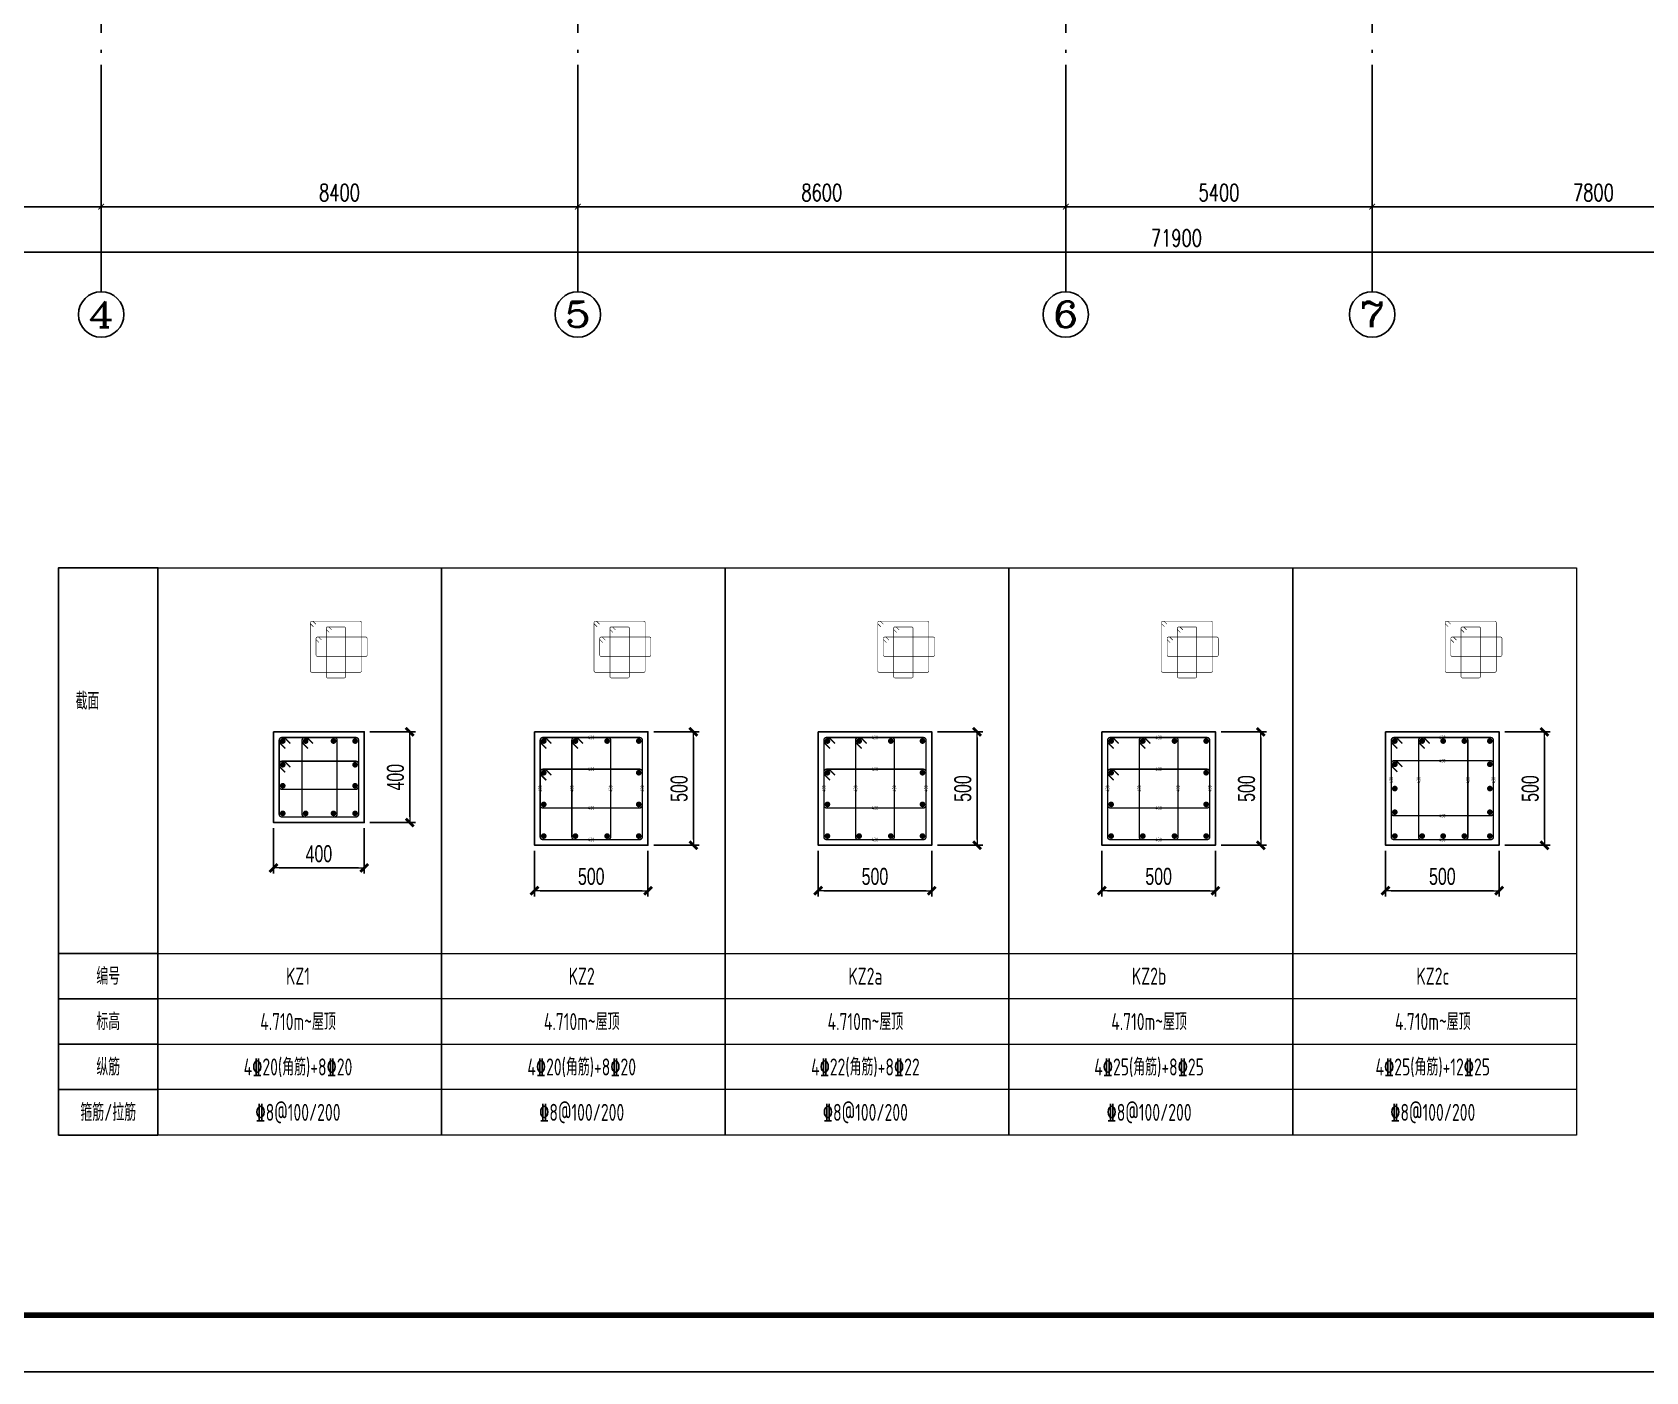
# Model space of a CAD drawing. Extents: x 169490 to 7584583, y -2399407 to 1374371.
# Drawn here: x 482341 to 510778, y 711545 to 735157 of the extents above; entities that cross this region are included whole.
import ezdxf
from ezdxf.enums import TextEntityAlignment as Align

# ---------------------------------------------------------------- set-up
doc = ezdxf.new("R2010")
doc.units = 0
doc.header["$LTSCALE"] = 100
doc.linetypes.add('D3轴线点划线', pattern=[18.5, 12, -3, 0.5, -3])
doc.layers.get('0').update_dxf_attribs({"linetype": 'CONTINUOUS'})
doc.layers.get('DEFPOINTS').update_dxf_attribs({"linetype": 'CONTINUOUS'})
for name, color, linetype in [('AXIS', 3, 'CONTINUOUS'), ('AXIS_TEXT', 4, 'CONTINUOUS'), ('C-AXIS(轴号)', 3, 'CONTINUOUS'), ('C-AXIS-T(字)', 7, 'CONTINUOUS'), ('C-DOTE', 8, 'D3轴线点划线'), ('link', 6, 'CONTINUOUS'), ('outline', 7, 'CONTINUOUS'), ('tab-表头', 127, 'CONTINUOUS'), ('z-计算配筋', 7, 'CONTINUOUS'), ('图框', 140, 'CONTINUOUS')]:
    doc.layers.add(name, color=color, linetype=linetype)
for name, color, linetype, lineweight in [('rein', 10, 'CONTINUOUS', 18), ('TAB', 7, 'CONTINUOUS', 18), ('Z-详图标注', 3, 'CONTINUOUS', 18)]:
    doc.layers.add(name, color=color, linetype=linetype, lineweight=lineweight)
doc.layers.add('箍筋长度', color=3, linetype='CONTINUOUS', plot=False)
doc.styles.add('_TCH_AXIS', font='COMPLEX', dxfattribs={"bigfont": 'GBCBIG'})
doc.styles.add('_TCH_DIM_T3', font='SIMPLEX.shx', dxfattribs={"width": 0.705882, "bigfont": 'GBCBIG.shx'})
doc.styles.add('BW_Dim', font='Bweng.shx', dxfattribs={"width": 0.7, "bigfont": 'hztxt.shx'})
doc.styles.add('BW_Rein', font='Tssdeng.shx', dxfattribs={"width": 0.7, "bigfont": 'hztxt.shx'})
doc.styles.add('COMPLEX', font='COMPLEX')
doc.dimstyles.new('_TCH_ARCH&&100', dxfattribs={"dimtxt": 297.5, "dimasz": 100, "dimexe": 250, "dimexo": 300, "dimgap": 100, "dimtad": 1, "dimdec": 0, "dimzin": 0, "dimdsep": 46, "dimtxsty": '_TCH_DIM_T3', "dimblk": 'ARCHTICK', "dimcen": 0.09, "dimclrt": 7, "dimazin": 2, "dimtfac": 1, "dimtdec": 0, "dimtix": 1, "dimtmove": 2, "dimatfit": 3, "dimfxl": 1, "dimtolj": 1, "dimtzin": 0, "dimarcsym": 0})
doc.dimstyles.new('Cyz_25_100', dxfattribs={"dimtxt": 300, "dimasz": 100, "dimexe": 100, "dimexo": 100, "dimgap": 100, "dimtad": 1, "dimdec": 0, "dimlfac": 0.25, "dimzin": 0, "dimdsep": 46, "dimtxsty": 'BW_Dim', "dimblk": '_bwk', "dimcen": 0, "dimclrt": 7, "dimadec": 0, "dimazin": 0, "dimtfac": 1, "dimtdec": 0, "dimtix": 1, "dimtmove": 2, "dimatfit": 0, "dimfxl": 1, "dimtolj": 1, "dimtzin": 0, "dimarcsym": 0})

# ---------------------------------------------------------------- blocks, each defined once
blk = doc.blocks.new('_ARCHTICK')
at = {"const_width": 0.15}
blk.add_lwpolyline([(-0.5, -0.5), (0.5, 0.5)], dxfattribs=at)
blk = doc.blocks.new('*D1645')
at = {"layer": 'AXIS', "color": 0, "lineweight": -2, "transparency": 16777216}
for p, q in [((466556, 734282), (466556, 731032)), ((538456, 734282), (538456, 731032)), ((466556, 731282), (538456, 731282))]:
    blk.add_line(p, q, dxfattribs=at)
at = {"layer": 'DEFPOINTS', "color": 0, "transparency": 16777216}
for p in [(466556, 734582), (538456, 734582), (538456, 731282)]:
    blk.add_point(p, dxfattribs=at)
at = {"layer": 'AXIS', "color": 0, "lineweight": -2, "transparency": 16777216, "xscale": 100, "yscale": 100, "zscale": 100, "rotation": 180}
blk.add_blockref('_ARCHTICK', (466556, 731282), dxfattribs=at)
at = {"layer": 'AXIS', "color": 0, "lineweight": -2, "transparency": 16777216, "xscale": 100, "yscale": 100, "zscale": 100}
blk.add_blockref('_ARCHTICK', (538456, 731282), dxfattribs=at)
at = {"layer": 'AXIS', "color": 7, "transparency": 16777216, "insert": (502506, 731531), "char_height": 297.5, "attachment_point": 5, "style": '_TCH_DIM_T3'}
blk.add_mtext('\\A1;71900', dxfattribs=at)
blk = doc.blocks.new('*D1648')
at = {"layer": 'AXIS', "color": 0, "lineweight": -2, "transparency": 16777216}
for p, q in [((475156, 734282), (475156, 731832)), ((483556, 734282), (483556, 731832)), ((475156, 732082), (483556, 732082))]:
    blk.add_line(p, q, dxfattribs=at)
at = {"layer": 'DEFPOINTS', "color": 0, "transparency": 16777216}
for p in [(475156, 734582), (483556, 734582), (483556, 732082)]:
    blk.add_point(p, dxfattribs=at)
at = {"layer": 'AXIS', "color": 0, "lineweight": -2, "transparency": 16777216, "xscale": 100, "yscale": 100, "zscale": 100, "rotation": 180}
blk.add_blockref('_ARCHTICK', (475156, 732082), dxfattribs=at)
at = {"layer": 'AXIS', "color": 0, "lineweight": -2, "transparency": 16777216, "xscale": 100, "yscale": 100, "zscale": 100}
blk.add_blockref('_ARCHTICK', (483556, 732082), dxfattribs=at)
at = {"layer": 'AXIS', "color": 7, "transparency": 16777216, "insert": (479356, 732331), "char_height": 297.5, "attachment_point": 5, "style": '_TCH_DIM_T3'}
blk.add_mtext('\\A1;8400', dxfattribs=at)
blk = doc.blocks.new('*D1649')
at = {"layer": 'AXIS', "color": 0, "lineweight": -2, "transparency": 16777216}
for p, q in [((483556, 734282), (483556, 731832)), ((491956, 734282), (491956, 731832)), ((483556, 732082), (491956, 732082))]:
    blk.add_line(p, q, dxfattribs=at)
at = {"layer": 'DEFPOINTS', "color": 0, "transparency": 16777216}
for p in [(483556, 734582), (491956, 734582), (491956, 732082)]:
    blk.add_point(p, dxfattribs=at)
at = {"layer": 'AXIS', "color": 0, "lineweight": -2, "transparency": 16777216, "xscale": 100, "yscale": 100, "zscale": 100, "rotation": 180}
blk.add_blockref('_ARCHTICK', (483556, 732082), dxfattribs=at)
at = {"layer": 'AXIS', "color": 0, "lineweight": -2, "transparency": 16777216, "xscale": 100, "yscale": 100, "zscale": 100}
blk.add_blockref('_ARCHTICK', (491956, 732082), dxfattribs=at)
at = {"layer": 'AXIS', "color": 7, "transparency": 16777216, "insert": (487756, 732331), "char_height": 297.5, "attachment_point": 5, "style": '_TCH_DIM_T3'}
blk.add_mtext('\\A1;8400', dxfattribs=at)
blk = doc.blocks.new('*D1650')
at = {"layer": 'AXIS', "color": 0, "lineweight": -2, "transparency": 16777216}
for p, q in [((491956, 734282), (491956, 731832)), ((500556, 734282), (500556, 731832)), ((491956, 732082), (500556, 732082))]:
    blk.add_line(p, q, dxfattribs=at)
at = {"layer": 'DEFPOINTS', "color": 0, "transparency": 16777216}
for p in [(491956, 734582), (500556, 734582), (500556, 732082)]:
    blk.add_point(p, dxfattribs=at)
at = {"layer": 'AXIS', "color": 0, "lineweight": -2, "transparency": 16777216, "xscale": 100, "yscale": 100, "zscale": 100, "rotation": 180}
blk.add_blockref('_ARCHTICK', (491956, 732082), dxfattribs=at)
at = {"layer": 'AXIS', "color": 0, "lineweight": -2, "transparency": 16777216, "xscale": 100, "yscale": 100, "zscale": 100}
blk.add_blockref('_ARCHTICK', (500556, 732082), dxfattribs=at)
at = {"layer": 'AXIS', "color": 7, "transparency": 16777216, "insert": (496256, 732331), "char_height": 297.5, "attachment_point": 5, "style": '_TCH_DIM_T3'}
blk.add_mtext('\\A1;8600', dxfattribs=at)
blk = doc.blocks.new('*D1651')
at = {"layer": 'AXIS', "color": 0, "lineweight": -2, "transparency": 16777216}
for p, q in [((500556, 734282), (500556, 731832)), ((505956, 734282), (505956, 731832)), ((500556, 732082), (505956, 732082))]:
    blk.add_line(p, q, dxfattribs=at)
at = {"layer": 'DEFPOINTS', "color": 0, "transparency": 16777216}
for p in [(500556, 734582), (505956, 734582), (505956, 732082)]:
    blk.add_point(p, dxfattribs=at)
at = {"layer": 'AXIS', "color": 0, "lineweight": -2, "transparency": 16777216, "xscale": 100, "yscale": 100, "zscale": 100, "rotation": 180}
blk.add_blockref('_ARCHTICK', (500556, 732082), dxfattribs=at)
at = {"layer": 'AXIS', "color": 0, "lineweight": -2, "transparency": 16777216, "xscale": 100, "yscale": 100, "zscale": 100}
blk.add_blockref('_ARCHTICK', (505956, 732082), dxfattribs=at)
at = {"layer": 'AXIS', "color": 7, "transparency": 16777216, "insert": (503256, 732331), "char_height": 297.5, "attachment_point": 5, "style": '_TCH_DIM_T3'}
blk.add_mtext('\\A1;5400', dxfattribs=at)
blk = doc.blocks.new('*D1652')
at = {"layer": 'AXIS', "color": 0, "lineweight": -2, "transparency": 16777216}
for p, q in [((505956, 734282), (505956, 731832)), ((513756, 734282), (513756, 731832)), ((505956, 732082), (513756, 732082))]:
    blk.add_line(p, q, dxfattribs=at)
at = {"layer": 'DEFPOINTS', "color": 0, "transparency": 16777216}
for p in [(505956, 734582), (513756, 734582), (513756, 732082)]:
    blk.add_point(p, dxfattribs=at)
at = {"layer": 'AXIS', "color": 0, "lineweight": -2, "transparency": 16777216, "xscale": 100, "yscale": 100, "zscale": 100, "rotation": 180}
blk.add_blockref('_ARCHTICK', (505956, 732082), dxfattribs=at)
at = {"layer": 'AXIS', "color": 0, "lineweight": -2, "transparency": 16777216, "xscale": 100, "yscale": 100, "zscale": 100}
blk.add_blockref('_ARCHTICK', (513756, 732082), dxfattribs=at)
at = {"layer": 'AXIS', "color": 7, "transparency": 16777216, "insert": (509856, 732331), "char_height": 297.5, "attachment_point": 5, "style": '_TCH_DIM_T3'}
blk.add_mtext('\\A1;7800', dxfattribs=at)
blk = doc.blocks.new('_AXISO')
blk.add_circle((0, 0), 0.5)
at = {"layer": 'AXIS_TEXT', "style": 'COMPLEX', "width": 1.041667}
blk.add_attdef('A', text='', height=0.56, dxfattribs=at).set_placement((-0.25, -0.28), (0.25, -0.28), align=Align.FIT)
blk = doc.blocks.new('_bwk')
blk.add_line((-1, 0), (0, 0))
blk.add_lwpolyline([(-0.7, -0.7, 0.5, 0.5, 0), (0.7, 0.7, 0.5, 0.5, 0)], format="xyseb")
blk = doc.blocks.new('*D3893')
at = {"layer": 'DEFPOINTS', "color": 0, "transparency": 16777216}
for p in [(488193, 722825), (488993, 722825), (488193, 721225)]:
    blk.add_point(p, dxfattribs=at)
at = {"layer": 'Z-详图标注', "color": 0, "lineweight": -2, "transparency": 16777216}
for p, q in [((488293, 722825), (489093, 722825)), ((488993, 721325), (488993, 722725)), ((488293, 721225), (489093, 721225))]:
    blk.add_line(p, q, dxfattribs=at)
at = {"layer": 'Z-详图标注', "color": 0, "lineweight": -2, "transparency": 16777216, "xscale": 100, "yscale": 100, "zscale": 100}
for p, rotation in [((488993, 722825), 90), ((488993, 721225), 270)]:
    blk.add_blockref('_bwk', p, dxfattribs=dict(at, rotation=rotation))
at = {"layer": 'Z-详图标注', "color": 7, "transparency": 16777216, "insert": (488743, 722025), "char_height": 300, "attachment_point": 5, "rotation": 90, "style": 'BW_Dim'}
blk.add_mtext('\\A1;400', dxfattribs=at)
blk = doc.blocks.new('*D3894')
at = {"layer": 'DEFPOINTS', "color": 0, "transparency": 16777216}
for p in [(486593, 721225), (488193, 721225), (488193, 720425)]:
    blk.add_point(p, dxfattribs=at)
at = {"layer": 'Z-详图标注', "color": 0, "lineweight": -2, "transparency": 16777216}
for p, q in [((486593, 721125), (486593, 720325)), ((488193, 721125), (488193, 720325)), ((486693, 720425), (488093, 720425))]:
    blk.add_line(p, q, dxfattribs=at)
at = {"layer": 'Z-详图标注', "color": 0, "lineweight": -2, "transparency": 16777216, "xscale": 100, "yscale": 100, "zscale": 100, "rotation": 180}
blk.add_blockref('_bwk', (486593, 720425), dxfattribs=at)
at = {"layer": 'Z-详图标注', "color": 0, "lineweight": -2, "transparency": 16777216, "xscale": 100, "yscale": 100, "zscale": 100}
blk.add_blockref('_bwk', (488193, 720425), dxfattribs=at)
at = {"layer": 'Z-详图标注', "color": 7, "transparency": 16777216, "insert": (487393, 720675), "char_height": 300, "attachment_point": 5, "style": 'BW_Dim'}
blk.add_mtext('\\A1;400', dxfattribs=at)
blk = doc.blocks.new('*D3895')
at = {"layer": 'DEFPOINTS', "color": 0, "transparency": 16777216}
for p in [(493193, 722825), (493993, 722825), (493193, 720825)]:
    blk.add_point(p, dxfattribs=at)
at = {"layer": 'Z-详图标注', "color": 0, "lineweight": -2, "transparency": 16777216}
for p, q in [((493293, 722825), (494093, 722825)), ((493993, 720925), (493993, 722725)), ((493293, 720825), (494093, 720825))]:
    blk.add_line(p, q, dxfattribs=at)
at = {"layer": 'Z-详图标注', "color": 0, "lineweight": -2, "transparency": 16777216, "xscale": 100, "yscale": 100, "zscale": 100}
for p, rotation in [((493993, 722825), 90), ((493993, 720825), 270)]:
    blk.add_blockref('_bwk', p, dxfattribs=dict(at, rotation=rotation))
at = {"layer": 'Z-详图标注', "color": 7, "transparency": 16777216, "insert": (493743, 721825), "char_height": 300, "attachment_point": 5, "rotation": 90, "style": 'BW_Dim'}
blk.add_mtext('\\A1;500', dxfattribs=at)
blk = doc.blocks.new('*D3896')
at = {"layer": 'DEFPOINTS', "color": 0, "transparency": 16777216}
for p in [(491193, 720825), (493193, 720825), (493193, 720025)]:
    blk.add_point(p, dxfattribs=at)
at = {"layer": 'Z-详图标注', "color": 0, "lineweight": -2, "transparency": 16777216}
for p, q in [((491193, 720725), (491193, 719925)), ((493193, 720725), (493193, 719925)), ((491293, 720025), (493093, 720025))]:
    blk.add_line(p, q, dxfattribs=at)
at = {"layer": 'Z-详图标注', "color": 0, "lineweight": -2, "transparency": 16777216, "xscale": 100, "yscale": 100, "zscale": 100, "rotation": 180}
blk.add_blockref('_bwk', (491193, 720025), dxfattribs=at)
at = {"layer": 'Z-详图标注', "color": 0, "lineweight": -2, "transparency": 16777216, "xscale": 100, "yscale": 100, "zscale": 100}
blk.add_blockref('_bwk', (493193, 720025), dxfattribs=at)
at = {"layer": 'Z-详图标注', "color": 7, "transparency": 16777216, "insert": (492193, 720275), "char_height": 300, "attachment_point": 5, "style": 'BW_Dim'}
blk.add_mtext('\\A1;500', dxfattribs=at)
blk = doc.blocks.new('*D3897')
at = {"layer": 'DEFPOINTS', "color": 0, "transparency": 16777216}
for p in [(498193, 722825), (498993, 722825), (498193, 720825)]:
    blk.add_point(p, dxfattribs=at)
at = {"layer": 'Z-详图标注', "color": 0, "lineweight": -2, "transparency": 16777216}
for p, q in [((498293, 722825), (499093, 722825)), ((498993, 720925), (498993, 722725)), ((498293, 720825), (499093, 720825))]:
    blk.add_line(p, q, dxfattribs=at)
at = {"layer": 'Z-详图标注', "color": 0, "lineweight": -2, "transparency": 16777216, "xscale": 100, "yscale": 100, "zscale": 100}
for p, rotation in [((498993, 722825), 90), ((498993, 720825), 270)]:
    blk.add_blockref('_bwk', p, dxfattribs=dict(at, rotation=rotation))
at = {"layer": 'Z-详图标注', "color": 7, "transparency": 16777216, "insert": (498743, 721825), "char_height": 300, "attachment_point": 5, "rotation": 90, "style": 'BW_Dim'}
blk.add_mtext('\\A1;500', dxfattribs=at)
blk = doc.blocks.new('*D3898')
at = {"layer": 'DEFPOINTS', "color": 0, "transparency": 16777216}
for p in [(496193, 720825), (498193, 720825), (498193, 720025)]:
    blk.add_point(p, dxfattribs=at)
at = {"layer": 'Z-详图标注', "color": 0, "lineweight": -2, "transparency": 16777216}
for p, q in [((496193, 720725), (496193, 719925)), ((498193, 720725), (498193, 719925)), ((496293, 720025), (498093, 720025))]:
    blk.add_line(p, q, dxfattribs=at)
at = {"layer": 'Z-详图标注', "color": 0, "lineweight": -2, "transparency": 16777216, "xscale": 100, "yscale": 100, "zscale": 100, "rotation": 180}
blk.add_blockref('_bwk', (496193, 720025), dxfattribs=at)
at = {"layer": 'Z-详图标注', "color": 0, "lineweight": -2, "transparency": 16777216, "xscale": 100, "yscale": 100, "zscale": 100}
blk.add_blockref('_bwk', (498193, 720025), dxfattribs=at)
at = {"layer": 'Z-详图标注', "color": 7, "transparency": 16777216, "insert": (497193, 720275), "char_height": 300, "attachment_point": 5, "style": 'BW_Dim'}
blk.add_mtext('\\A1;500', dxfattribs=at)
blk = doc.blocks.new('*D3899')
at = {"layer": 'DEFPOINTS', "color": 0, "transparency": 16777216}
for p in [(503193, 722825), (503993, 722825), (503193, 720825)]:
    blk.add_point(p, dxfattribs=at)
at = {"layer": 'Z-详图标注', "color": 0, "lineweight": -2, "transparency": 16777216}
for p, q in [((503293, 722825), (504093, 722825)), ((503993, 720925), (503993, 722725)), ((503293, 720825), (504093, 720825))]:
    blk.add_line(p, q, dxfattribs=at)
at = {"layer": 'Z-详图标注', "color": 0, "lineweight": -2, "transparency": 16777216, "xscale": 100, "yscale": 100, "zscale": 100}
for p, rotation in [((503993, 722825), 90), ((503993, 720825), 270)]:
    blk.add_blockref('_bwk', p, dxfattribs=dict(at, rotation=rotation))
at = {"layer": 'Z-详图标注', "color": 7, "transparency": 16777216, "insert": (503743, 721825), "char_height": 300, "attachment_point": 5, "rotation": 90, "style": 'BW_Dim'}
blk.add_mtext('\\A1;500', dxfattribs=at)
blk = doc.blocks.new('*D3900')
at = {"layer": 'DEFPOINTS', "color": 0, "transparency": 16777216}
for p in [(501193, 720825), (503193, 720825), (503193, 720025)]:
    blk.add_point(p, dxfattribs=at)
at = {"layer": 'Z-详图标注', "color": 0, "lineweight": -2, "transparency": 16777216}
for p, q in [((501193, 720725), (501193, 719925)), ((503193, 720725), (503193, 719925)), ((501293, 720025), (503093, 720025))]:
    blk.add_line(p, q, dxfattribs=at)
at = {"layer": 'Z-详图标注', "color": 0, "lineweight": -2, "transparency": 16777216, "xscale": 100, "yscale": 100, "zscale": 100, "rotation": 180}
blk.add_blockref('_bwk', (501193, 720025), dxfattribs=at)
at = {"layer": 'Z-详图标注', "color": 0, "lineweight": -2, "transparency": 16777216, "xscale": 100, "yscale": 100, "zscale": 100}
blk.add_blockref('_bwk', (503193, 720025), dxfattribs=at)
at = {"layer": 'Z-详图标注', "color": 7, "transparency": 16777216, "insert": (502193, 720275), "char_height": 300, "attachment_point": 5, "style": 'BW_Dim'}
blk.add_mtext('\\A1;500', dxfattribs=at)
blk = doc.blocks.new('*D3901')
at = {"layer": 'DEFPOINTS', "color": 0, "transparency": 16777216}
for p in [(508193, 722825), (508993, 722825), (508193, 720825)]:
    blk.add_point(p, dxfattribs=at)
at = {"layer": 'Z-详图标注', "color": 0, "lineweight": -2, "transparency": 16777216}
for p, q in [((508293, 722825), (509093, 722825)), ((508993, 720925), (508993, 722725)), ((508293, 720825), (509093, 720825))]:
    blk.add_line(p, q, dxfattribs=at)
at = {"layer": 'Z-详图标注', "color": 0, "lineweight": -2, "transparency": 16777216, "xscale": 100, "yscale": 100, "zscale": 100}
for p, rotation in [((508993, 722825), 90), ((508993, 720825), 270)]:
    blk.add_blockref('_bwk', p, dxfattribs=dict(at, rotation=rotation))
at = {"layer": 'Z-详图标注', "color": 7, "transparency": 16777216, "insert": (508743, 721825), "char_height": 300, "attachment_point": 5, "rotation": 90, "style": 'BW_Dim'}
blk.add_mtext('\\A1;500', dxfattribs=at)
blk = doc.blocks.new('*D3902')
at = {"layer": 'DEFPOINTS', "color": 0, "transparency": 16777216}
for p in [(506193, 720825), (508193, 720825), (508193, 720025)]:
    blk.add_point(p, dxfattribs=at)
at = {"layer": 'Z-详图标注', "color": 0, "lineweight": -2, "transparency": 16777216}
for p, q in [((506193, 720725), (506193, 719925)), ((508193, 720725), (508193, 719925)), ((506293, 720025), (508093, 720025))]:
    blk.add_line(p, q, dxfattribs=at)
at = {"layer": 'Z-详图标注', "color": 0, "lineweight": -2, "transparency": 16777216, "xscale": 100, "yscale": 100, "zscale": 100, "rotation": 180}
blk.add_blockref('_bwk', (506193, 720025), dxfattribs=at)
at = {"layer": 'Z-详图标注', "color": 0, "lineweight": -2, "transparency": 16777216, "xscale": 100, "yscale": 100, "zscale": 100}
blk.add_blockref('_bwk', (508193, 720025), dxfattribs=at)
at = {"layer": 'Z-详图标注', "color": 7, "transparency": 16777216, "insert": (507193, 720275), "char_height": 300, "attachment_point": 5, "style": 'BW_Dim'}
blk.add_mtext('\\A1;500', dxfattribs=at)

msp = doc.modelspace()

# ---------------------------------------------------------------- linework, layer by layer
at = {"ltscale": 10}
msp.add_lwpolyline([(549442.9, 769944.8), (454837.9, 769944.8), (454837.9, 712544.8), (549442.9, 712544.8)], close=True, dxfattribs=at)
at = {"layer": 'C-AXIS(轴号)'}
for p, q in [((483555.9, 734582.5), (483555.9, 730582.5)), ((491955.9, 734582.5), (491955.9, 730582.5)), ((500555.9, 734582.5), (500555.9, 730582.5)), ((505955.9, 734582.5), (505955.9, 730582.5))]:
    msp.add_line(p, q, dxfattribs=at)
at = {"layer": 'C-DOTE'}
for p, q in [((483555.9, 751146.4), (483555.9, 734582.5)), ((491955.9, 751146.4), (491955.9, 734582.5)), ((500555.9, 751146.4), (500555.9, 734582.5)), ((505955.9, 751146.4), (505955.9, 734582.5))]:
    msp.add_line(p, q, dxfattribs=at)
at = {"layer": 'link', "color": 1}
for points, const_width in [([(487340.2, 724722.2), (487294.2, 724768.1, 0.1989124), (487277.2, 724775.2), (487267, 724775.2, 0.4142136), (487243, 724751.2), (487243, 723899.2, 0.4142136), (487267, 723875.2), (488119, 723875.2, 0.4142136), (488143, 723899.2), (488143, 724751.2, 0.4142136), (488119, 724775.2), (487267, 724775.2, 0.4142136), (487243, 724751.2), (487243, 724740.9, 0.1989124), (487250, 724723.9), (487296, 724678)], 10), ([(492340.2, 724722.2), (492294.2, 724768.1, 0.1989124), (492277.2, 724775.2), (492267, 724775.2, 0.4142136), (492243, 724751.2), (492243, 723899.2, 0.4142136), (492267, 723875.2), (493119, 723875.2, 0.4142136), (493143, 723899.2), (493143, 724751.2, 0.4142136), (493119, 724775.2), (492267, 724775.2, 0.4142136), (492243, 724751.2), (492243, 724740.9, 0.1989124), (492250, 724723.9), (492296, 724678)], 10), ([(497340.2, 724722.2), (497294.2, 724768.1, 0.1989124), (497277.2, 724775.2), (497267, 724775.2, 0.4142136), (497243, 724751.2), (497243, 723899.2, 0.4142136), (497267, 723875.2), (498119, 723875.2, 0.4142136), (498143, 723899.2), (498143, 724751.2, 0.4142136), (498119, 724775.2), (497267, 724775.2, 0.4142136), (497243, 724751.2), (497243, 724740.9, 0.1989124), (497250, 724723.9), (497296, 724678)], 10), ([(502340.2, 724722.2), (502294.2, 724768.1, 0.1989124), (502277.2, 724775.2), (502267, 724775.2, 0.4142136), (502243, 724751.2), (502243, 723899.2, 0.4142136), (502267, 723875.2), (503119, 723875.2, 0.4142136), (503143, 723899.2), (503143, 724751.2, 0.4142136), (503119, 724775.2), (502267, 724775.2, 0.4142136), (502243, 724751.2), (502243, 724740.9, 0.1989124), (502250, 724723.9), (502296, 724678)], 10), ([(507340.2, 724722.2), (507294.2, 724768.1, 0.1989124), (507277.2, 724775.2), (507267, 724775.2, 0.4142136), (507243, 724751.2), (507243, 723899.2, 0.4142136), (507267, 723875.2), (508119, 723875.2, 0.4142136), (508143, 723899.2), (508143, 724751.2, 0.4142136), (508119, 724775.2), (507267, 724775.2, 0.4142136), (507243, 724751.2), (507243, 724740.9, 0.1989124), (507250, 724723.9), (507296, 724678)], 10), ([(486887.4, 722619.2), (486795.4, 722711.1, 0.1989124), (486761.5, 722725.2), (486741, 722725.2, 0.4142136), (486693, 722677.2), (486693, 721373.2, 0.4142136), (486741, 721325.2), (488045, 721325.2, 0.4142136), (488093, 721373.2), (488093, 722677.2, 0.4142136), (488045, 722725.2), (486741, 722725.2, 0.4142136), (486693, 722677.2), (486693, 722656.7, 0.1989124), (486707.1, 722622.7), (486799, 722530.8)], 25), ([(491487.4, 722619.2), (491395.4, 722711.1, 0.1989124), (491361.5, 722725.2), (491341, 722725.2, 0.4142136), (491293, 722677.2), (491293, 720973.2, 0.4142136), (491341, 720925.2), (493045, 720925.2, 0.4142136), (493093, 720973.2), (493093, 722677.2, 0.4142136), (493045, 722725.2), (491341, 722725.2, 0.4142136), (491293, 722677.2), (491293, 722656.7, 0.1989124), (491307.1, 722622.7), (491399, 722530.8)], 25), ([(496487.4, 722619.2), (496395.4, 722711.1, 0.1989124), (496361.5, 722725.2), (496341, 722725.2, 0.4142136), (496293, 722677.2), (496293, 720973.2, 0.4142136), (496341, 720925.2), (498045, 720925.2, 0.4142136), (498093, 720973.2), (498093, 722677.2, 0.4142136), (498045, 722725.2), (496341, 722725.2, 0.4142136), (496293, 722677.2), (496293, 722656.7, 0.1989124), (496307.1, 722622.7), (496399, 722530.8)], 25), ([(501487.4, 722619.2), (501395.4, 722711.1, 0.1989124), (501361.5, 722725.2), (501341, 722725.2, 0.4142136), (501293, 722677.2), (501293, 720973.2, 0.4142136), (501341, 720925.2), (503045, 720925.2, 0.4142136), (503093, 720973.2), (503093, 722677.2, 0.4142136), (503045, 722725.2), (501341, 722725.2, 0.4142136), (501293, 722677.2), (501293, 722656.7, 0.1989124), (501307.1, 722622.7), (501399, 722530.8)], 25), ([(506487.4, 722619.2), (506395.4, 722711.1, 0.1989124), (506361.5, 722725.2), (506341, 722725.2, 0.4142136), (506293, 722677.2), (506293, 720973.2, 0.4142136), (506341, 720925.2), (508045, 720925.2, 0.4142136), (508093, 720973.2), (508093, 722677.2, 0.4142136), (508045, 722725.2), (506341, 722725.2, 0.4142136), (506293, 722677.2), (506293, 722656.7, 0.1989124), (506307.1, 722622.7), (506399, 722530.8)], 25)]:
    msp.add_lwpolyline(points, format="xyb", dxfattribs=dict(at, const_width=const_width))
at = {"layer": 'link'}
for points, const_width in [([(487619.3, 724622.2), (487573.4, 724668.1, 0.1989124), (487556.4, 724675.2), (487546.2, 724675.2, 0.4142136), (487522.2, 724651.2), (487522.2, 723799.2, 0.4142136), (487546.2, 723775.2), (487839.8, 723775.2, 0.4142136), (487863.8, 723799.2), (487863.8, 724651.2, 0.4142136), (487839.8, 724675.2), (487546.2, 724675.2, 0.4142136), (487522.2, 724651.2), (487522.2, 724640.9, 0.1989124), (487529.2, 724623.9), (487575.2, 724578)], 10), ([(492619.3, 724622.2), (492573.4, 724668.1, 0.1989124), (492556.4, 724675.2), (492546.2, 724675.2, 0.4142136), (492522.2, 724651.2), (492522.2, 723799.2, 0.4142136), (492546.2, 723775.2), (492839.8, 723775.2, 0.4142136), (492863.8, 723799.2), (492863.8, 724651.2, 0.4142136), (492839.8, 724675.2), (492546.2, 724675.2, 0.4142136), (492522.2, 724651.2), (492522.2, 724640.9, 0.1989124), (492529.2, 724623.9), (492575.2, 724578)], 10), ([(497619.3, 724622.2), (497573.4, 724668.1, 0.1989124), (497556.4, 724675.2), (497546.2, 724675.2, 0.4142136), (497522.2, 724651.2), (497522.2, 723799.2, 0.4142136), (497546.2, 723775.2), (497839.8, 723775.2, 0.4142136), (497863.8, 723799.2), (497863.8, 724651.2, 0.4142136), (497839.8, 724675.2), (497546.2, 724675.2, 0.4142136), (497522.2, 724651.2), (497522.2, 724640.9, 0.1989124), (497529.2, 724623.9), (497575.2, 724578)], 10), ([(502619.3, 724622.2), (502573.4, 724668.1, 0.1989124), (502556.4, 724675.2), (502546.2, 724675.2, 0.4142136), (502522.2, 724651.2), (502522.2, 723799.2, 0.4142136), (502546.2, 723775.2), (502839.8, 723775.2, 0.4142136), (502863.8, 723799.2), (502863.8, 724651.2, 0.4142136), (502839.8, 724675.2), (502546.2, 724675.2, 0.4142136), (502522.2, 724651.2), (502522.2, 724640.9, 0.1989124), (502529.2, 724623.9), (502575.2, 724578)], 10), ([(507619.3, 724622.2), (507573.4, 724668.1, 0.1989124), (507556.4, 724675.2), (507546.2, 724675.2, 0.4142136), (507522.2, 724651.2), (507522.2, 723799.2, 0.4142136), (507546.2, 723775.2), (507839.8, 723775.2, 0.4142136), (507863.8, 723799.2), (507863.8, 724651.2, 0.4142136), (507839.8, 724675.2), (507546.2, 724675.2, 0.4142136), (507522.2, 724651.2), (507522.2, 724640.9, 0.1989124), (507529.2, 724623.9), (507575.2, 724578)], 10), ([(487396, 724398.8), (487350, 724444.8, -0.1989124), (487343, 724461.8), (487343, 724472, -0.4142136), (487367, 724496), (488219, 724496, -0.4142136), (488243, 724472), (488243, 724178.3, -0.4142136), (488219, 724154.3), (487367, 724154.3, -0.4142136), (487343, 724178.3), (487343, 724472, -0.4142136), (487367, 724496), (487377.2, 724496, -0.1989124), (487394.2, 724489), (487440.2, 724443)], 10), ([(492396, 724398.8), (492350, 724444.8, -0.1989124), (492343, 724461.8), (492343, 724472, -0.4142136), (492367, 724496), (493219, 724496, -0.4142136), (493243, 724472), (493243, 724178.3, -0.4142136), (493219, 724154.3), (492367, 724154.3, -0.4142136), (492343, 724178.3), (492343, 724472, -0.4142136), (492367, 724496), (492377.2, 724496, -0.1989124), (492394.2, 724489), (492440.2, 724443)], 10), ([(497396, 724398.8), (497350, 724444.8, -0.1989124), (497343, 724461.8), (497343, 724472, -0.4142136), (497367, 724496), (498219, 724496, -0.4142136), (498243, 724472), (498243, 724178.3, -0.4142136), (498219, 724154.3), (497367, 724154.3, -0.4142136), (497343, 724178.3), (497343, 724472, -0.4142136), (497367, 724496), (497377.2, 724496, -0.1989124), (497394.2, 724489), (497440.2, 724443)], 10), ([(502396, 724398.8), (502350, 724444.8, -0.1989124), (502343, 724461.8), (502343, 724472, -0.4142136), (502367, 724496), (503219, 724496, -0.4142136), (503243, 724472), (503243, 724178.3, -0.4142136), (503219, 724154.3), (502367, 724154.3, -0.4142136), (502343, 724178.3), (502343, 724472, -0.4142136), (502367, 724496), (502377.2, 724496, -0.1989124), (502394.2, 724489), (502440.2, 724443)], 10), ([(507396, 724398.8), (507350, 724444.8, -0.1989124), (507343, 724461.8), (507343, 724472, -0.4142136), (507367, 724496), (508219, 724496, -0.4142136), (508243, 724472), (508243, 724178.3, -0.4142136), (508219, 724154.3), (507367, 724154.3, -0.4142136), (507343, 724178.3), (507343, 724472, -0.4142136), (507367, 724496), (507377.2, 724496, -0.1989124), (507394.2, 724489), (507440.2, 724443)], 10), ([(487291.2, 722619.2), (487199.2, 722711.1, 0.1989124), (487165.3, 722725.2), (487144.8, 722725.2, 0.4142136), (487096.8, 722677.2), (487096.8, 721373.2, 0.4142136), (487144.8, 721325.2), (487664.9, 721325.2, 0.4142136), (487712.9, 721373.2), (487712.9, 722677.2, 0.4142136), (487664.9, 722725.2), (487144.8, 722725.2, 0.4142136), (487096.8, 722677.2), (487096.8, 722656.7, 0.1989124), (487110.9, 722622.7), (487202.8, 722530.8)], 25), ([(492045.7, 722619.2), (491953.8, 722711.1, 0.1989124), (491919.8, 722725.2), (491899.3, 722725.2, 0.4142136), (491851.3, 722677.2), (491851.3, 720973.2, 0.4142136), (491899.3, 720925.2), (492486.7, 720925.2, 0.4142136), (492534.7, 720973.2), (492534.7, 722677.2, 0.4142136), (492486.7, 722725.2), (491899.3, 722725.2, 0.4142136), (491851.3, 722677.2), (491851.3, 722656.7, 0.1989124), (491865.4, 722622.7), (491957.3, 722530.8)], 25), ([(497045.7, 722619.2), (496953.8, 722711.1, 0.1989124), (496919.8, 722725.2), (496899.3, 722725.2, 0.4142136), (496851.3, 722677.2), (496851.3, 720973.2, 0.4142136), (496899.3, 720925.2), (497486.7, 720925.2, 0.4142136), (497534.7, 720973.2), (497534.7, 722677.2, 0.4142136), (497486.7, 722725.2), (496899.3, 722725.2, 0.4142136), (496851.3, 722677.2), (496851.3, 722656.7, 0.1989124), (496865.4, 722622.7), (496957.3, 722530.8)], 25), ([(502045.7, 722619.2), (501953.8, 722711.1, 0.1989124), (501919.8, 722725.2), (501899.3, 722725.2, 0.4142136), (501851.3, 722677.2), (501851.3, 720973.2, 0.4142136), (501899.3, 720925.2), (502486.7, 720925.2, 0.4142136), (502534.7, 720973.2), (502534.7, 722677.2, 0.4142136), (502486.7, 722725.2), (501899.3, 722725.2, 0.4142136), (501851.3, 722677.2), (501851.3, 722656.7, 0.1989124), (501865.4, 722622.7), (501957.3, 722530.8)], 25), ([(506969, 722619.2), (506877.1, 722711.1, 0.1989124), (506843.2, 722725.2), (506822.6, 722725.2, 0.4142136), (506774.6, 722677.2), (506774.6, 720973.2, 0.4142136), (506822.6, 720925.2), (507594.9, 720925.2, 0.4142136), (507642.9, 720973.2), (507642.9, 722677.2, 0.4142136), (507594.9, 722725.2), (506822.6, 722725.2, 0.4142136), (506774.6, 722677.2), (506774.6, 722656.7, 0.1989124), (506788.7, 722622.7), (506880.6, 722530.8)], 25), ([(486799, 722113.4), (486707.1, 722205.3, -0.1989124), (486693, 722239.3), (486693, 722259.8, -0.4142136), (486741, 722307.8), (488045, 722307.8, -0.4142136), (488093, 722259.8), (488093, 721860.3, -0.4142136), (488045, 721812.3), (486741, 721812.3, -0.4142136), (486693, 721860.3), (486693, 722259.8, -0.4142136), (486741, 722307.8), (486761.5, 722307.8, -0.1989124), (486795.4, 722293.7), (486887.4, 722201.8)], 25), ([(506399, 722121.3), (506307.1, 722213.2, -0.1989124), (506293, 722247.1), (506293, 722267.6, -0.4142136), (506341, 722315.6), (508045, 722315.6, -0.4142136), (508093, 722267.6), (508093, 721394.6, -0.4142136), (508045, 721346.6), (506341, 721346.6, -0.4142136), (506293, 721394.6), (506293, 722267.6, -0.4142136), (506341, 722315.6), (506361.5, 722315.6, -0.1989124), (506395.4, 722301.6), (506487.4, 722209.7)], 25), ([(491399, 721972.5), (491307.1, 722064.4, -0.1989124), (491293, 722098.3), (491293, 722118.8, -0.4142136), (491341, 722166.8), (493045, 722166.8, -0.4142136), (493093, 722118.8), (493093, 721531.5, -0.4142136), (493045, 721483.5), (491341, 721483.5, -0.4142136), (491293, 721531.5), (491293, 722118.8, -0.4142136), (491341, 722166.8), (491361.5, 722166.8, -0.1989124), (491395.4, 722152.8), (491487.4, 722060.9)], 25), ([(496399, 721972.5), (496307.1, 722064.4, -0.1989124), (496293, 722098.3), (496293, 722118.8, -0.4142136), (496341, 722166.8), (498045, 722166.8, -0.4142136), (498093, 722118.8), (498093, 721531.5, -0.4142136), (498045, 721483.5), (496341, 721483.5, -0.4142136), (496293, 721531.5), (496293, 722118.8, -0.4142136), (496341, 722166.8), (496361.5, 722166.8, -0.1989124), (496395.4, 722152.8), (496487.4, 722060.9)], 25), ([(501399, 721972.5), (501307.1, 722064.4, -0.1989124), (501293, 722098.3), (501293, 722118.8, -0.4142136), (501341, 722166.8), (503045, 722166.8, -0.4142136), (503093, 722118.8), (503093, 721531.5, -0.4142136), (503045, 721483.5), (501341, 721483.5, -0.4142136), (501293, 721531.5), (501293, 722118.8, -0.4142136), (501341, 722166.8), (501361.5, 722166.8, -0.1989124), (501395.4, 722152.8), (501487.4, 722060.9)], 25)]:
    msp.add_lwpolyline(points, format="xyb", dxfattribs=dict(at, const_width=const_width))
at = {"layer": 'outline'}
for points in [[(486593, 722825.2), (488193, 722825.2), (488193, 721225.2), (486593, 721225.2)], [(491193, 722825.2), (493193, 722825.2), (493193, 720825.2), (491193, 720825.2)], [(496193, 722825.2), (498193, 722825.2), (498193, 720825.2), (496193, 720825.2)], [(501193, 722825.2), (503193, 722825.2), (503193, 720825.2), (501193, 720825.2)], [(506193, 722825.2), (508193, 722825.2), (508193, 720825.2), (506193, 720825.2)]]:
    msp.add_lwpolyline(points, close=True, dxfattribs=at)
at = {"layer": 'rein', "const_width": 50}
for points in [[(486730.5, 722662.7, 1), (486780.5, 722662.7, 1)], [(487134.3, 722662.7, 1), (487184.3, 722662.7, 1)], [(487625.4, 722662.7, 1), (487675.4, 722662.7, 1)], [(488005.5, 722662.7, 1), (488055.5, 722662.7, 1)], [(491330.5, 722662.7, 1), (491380.5, 722662.7, 1)], [(491888.8, 722662.7, 1), (491938.8, 722662.7, 1)], [(492447.2, 722662.7, 1), (492497.2, 722662.7, 1)], [(493005.5, 722662.7, 1), (493055.5, 722662.7, 1)], [(496330.5, 722662.7, 1), (496380.5, 722662.7, 1)], [(496888.8, 722662.7, 1), (496938.8, 722662.7, 1)], [(497447.2, 722662.7, 1), (497497.2, 722662.7, 1)], [(498005.5, 722662.7, 1), (498055.5, 722662.7, 1)], [(501330.5, 722662.7, 1), (501380.5, 722662.7, 1)], [(501888.8, 722662.7, 1), (501938.8, 722662.7, 1)], [(502447.2, 722662.7, 1), (502497.2, 722662.7, 1)], [(503005.5, 722662.7, 1), (503055.5, 722662.7, 1)], [(506330.5, 722662.7, 1), (506380.5, 722662.7, 1)], [(506812.1, 722662.7, 1), (506862.1, 722662.7, 1)], [(507182.2, 722662.7, 1), (507232.2, 722662.7, 1)], [(507555.4, 722662.7, 1), (507605.4, 722662.7, 1)], [(508005.5, 722662.7, 1), (508055.5, 722662.7, 1)], [(486730.5, 722245.3, 1), (486780.5, 722245.3, 1)], [(488005.5, 722245.3, 1), (488055.5, 722245.3, 1)], [(506330.5, 722253.1, 1), (506380.5, 722253.1, 1)], [(508005.5, 722253.1, 1), (508055.5, 722253.1, 1)], [(491330.5, 722104.3, 1), (491380.5, 722104.3, 1)], [(493005.5, 722104.3, 1), (493055.5, 722104.3, 1)], [(496330.5, 722104.3, 1), (496380.5, 722104.3, 1)], [(498005.5, 722104.3, 1), (498055.5, 722104.3, 1)], [(501330.5, 722104.3, 1), (501380.5, 722104.3, 1)], [(503005.5, 722104.3, 1), (503055.5, 722104.3, 1)], [(486730.5, 721874.8, 1), (486780.5, 721874.8, 1)], [(488005.5, 721874.8, 1), (488055.5, 721874.8, 1)], [(506330.5, 721825.5, 1), (506380.5, 721825.5, 1)], [(508005.5, 721825.5, 1), (508055.5, 721825.5, 1)], [(486730.5, 721387.7, 1), (486780.5, 721387.7, 1)], [(487134.3, 721387.7, 1), (487184.3, 721387.7, 1)], [(487625.4, 721387.7, 1), (487675.4, 721387.7, 1)], [(488005.5, 721387.7, 1), (488055.5, 721387.7, 1)], [(491330.5, 721546, 1), (491380.5, 721546, 1)], [(493005.5, 721546, 1), (493055.5, 721546, 1)], [(496330.5, 721546, 1), (496380.5, 721546, 1)], [(498005.5, 721546, 1), (498055.5, 721546, 1)], [(501330.5, 721546, 1), (501380.5, 721546, 1)], [(503005.5, 721546, 1), (503055.5, 721546, 1)], [(506330.5, 721409.1, 1), (506380.5, 721409.1, 1)], [(508005.5, 721409.1, 1), (508055.5, 721409.1, 1)], [(491330.5, 720987.7, 1), (491380.5, 720987.7, 1)], [(491888.8, 720987.7, 1), (491938.8, 720987.7, 1)], [(492447.2, 720987.7, 1), (492497.2, 720987.7, 1)], [(493005.5, 720987.7, 1), (493055.5, 720987.7, 1)], [(496330.5, 720987.7, 1), (496380.5, 720987.7, 1)], [(496888.8, 720987.7, 1), (496938.8, 720987.7, 1)], [(497447.2, 720987.7, 1), (497497.2, 720987.7, 1)], [(498005.5, 720987.7, 1), (498055.5, 720987.7, 1)], [(501330.5, 720987.7, 1), (501380.5, 720987.7, 1)], [(501888.8, 720987.7, 1), (501938.8, 720987.7, 1)], [(502447.2, 720987.7, 1), (502497.2, 720987.7, 1)], [(503005.5, 720987.7, 1), (503055.5, 720987.7, 1)], [(506330.5, 720987.7, 1), (506380.5, 720987.7, 1)], [(506812.1, 720987.7, 1), (506862.1, 720987.7, 1)], [(507182.2, 720987.7, 1), (507232.2, 720987.7, 1)], [(507555.4, 720987.7, 1), (507605.4, 720987.7, 1)], [(508005.5, 720987.7, 1), (508055.5, 720987.7, 1)]]:
    msp.add_lwpolyline(points, format="xyb", close=True, dxfattribs=at)
at = {"layer": 'TAB'}
for points in [[(484555.1, 715717.3), (484555.1, 725717.3), (489555.1, 725717.3), (489555.1, 715717.3), (484555.1, 715717.3), (484555.1, 718917.3), (489555.1, 718917.3), (489555.1, 718117.3), (484555.1, 718117.3), (484555.1, 717317.3), (489555.1, 717317.3), (489555.1, 716517.3), (484555.1, 716517.3), (484555.1, 715717.3)], [(489555.1, 715717.3), (489555.1, 725717.3), (494555.1, 725717.3), (494555.1, 715717.3), (489555.1, 715717.3), (489555.1, 718917.3), (494555.1, 718917.3), (494555.1, 718117.3), (489555.1, 718117.3), (489555.1, 717317.3), (494555.1, 717317.3), (494555.1, 716517.3), (489555.1, 716517.3), (489555.1, 715717.3)], [(494555.1, 715717.3), (494555.1, 725717.3), (499555.1, 725717.3), (499555.1, 715717.3), (494555.1, 715717.3), (494555.1, 718917.3), (499555.1, 718917.3), (499555.1, 718117.3), (494555.1, 718117.3), (494555.1, 717317.3), (499555.1, 717317.3), (499555.1, 716517.3), (494555.1, 716517.3), (494555.1, 715717.3)], [(499555.1, 715717.3), (499555.1, 725717.3), (504555.1, 725717.3), (504555.1, 715717.3), (499555.1, 715717.3), (499555.1, 718917.3), (504555.1, 718917.3), (504555.1, 718117.3), (499555.1, 718117.3), (499555.1, 717317.3), (504555.1, 717317.3), (504555.1, 716517.3), (499555.1, 716517.3), (499555.1, 715717.3)], [(504555.1, 715717.3), (504555.1, 725717.3), (509555.1, 725717.3), (509555.1, 715717.3), (504555.1, 715717.3), (504555.1, 718917.3), (509555.1, 718917.3), (509555.1, 718117.3), (504555.1, 718117.3), (504555.1, 717317.3), (509555.1, 717317.3), (509555.1, 716517.3), (504555.1, 716517.3), (504555.1, 715717.3)]]:
    msp.add_lwpolyline(points, dxfattribs=at)
at = {"layer": 'tab-表头'}
msp.add_lwpolyline([(482805.1, 715717.3), (482805.1, 725717.3), (484555.1, 725717.3), (484555.1, 715717.3), (482805.1, 715717.3), (482805.1, 716517.3), (484555.1, 716517.3), (484555.1, 717317.3), (482805.1, 717317.3), (482805.1, 718117.3), (484555.1, 718117.3), (484555.1, 718917.3), (482805.1, 718917.3), (482805.1, 715717.3)], dxfattribs=at)
at = {"layer": '图框'}
msp.add_lwpolyline([(452337.9, 711544.8), (557437.9, 711544.8), (557437.9, 770944.8), (452337.9, 770944.8)], close=True, dxfattribs=at)
at = {"layer": '图框', "const_width": 100}
msp.add_lwpolyline([(454837.9, 712544.8), (556437.9, 712544.8), (556437.9, 769944.8), (454837.9, 769944.8)], close=True, dxfattribs=at)

# ---------------------------------------------------------------- block references
at = {"layer": 'C-AXIS(轴号)'}
ref = msp.add_blockref('_AXISO', (483555.9, 730182.5), dxfattribs=dict(at, xscale=800, yscale=800, zscale=800))
ref.add_attrib('A', '4', dxfattribs={"layer": 'C-AXIS-T(字)', "height": 452.5, "style": '_TCH_AXIS', "width": 1.3125}).set_placement((483329.6, 729956.2), (483782.1, 729956.2), align=Align.FIT)
ref = msp.add_blockref('_AXISO', (491955.9, 730182.5), dxfattribs=dict(at, xscale=800, yscale=800, zscale=800))
ref.add_attrib('A', '5', dxfattribs={"layer": 'C-AXIS-T(字)', "height": 452.5, "style": '_TCH_AXIS', "width": 1.5}).set_placement((491729.6, 729956.2), (492182.1, 729956.2), align=Align.FIT)
ref = msp.add_blockref('_AXISO', (500555.9, 730182.5), dxfattribs=dict(at, xscale=800, yscale=800, zscale=800))
ref.add_attrib('A', '6', dxfattribs={"layer": 'C-AXIS-T(字)', "height": 452.5, "style": '_TCH_AXIS', "width": 1.5}).set_placement((500329.6, 729956.2), (500782.1, 729956.2), align=Align.FIT)
ref = msp.add_blockref('_AXISO', (505955.9, 730182.5), dxfattribs=dict(at, xscale=800, yscale=800, zscale=800))
ref.add_attrib('A', '7', dxfattribs={"layer": 'C-AXIS-T(字)', "height": 452.5, "style": '_TCH_AXIS', "width": 1.5}).set_placement((505729.6, 729956.2), (506182.1, 729956.2), align=Align.FIT)

# ---------------------------------------------------------------- texts
at = {"layer": 'tab-表头', "style": 'BW_Rein', "width": 0.7}
for s, p in [('截面', (483313.9, 723367.7)), ('编号', (483680.1, 718517.3)), ('标高', (483680.1, 717717.3)), ('纵筋', (483680.1, 716917.3)), ('箍筋/拉筋', (483680.1, 716117.3))]:
    msp.add_text(s, height=300, dxfattribs=at).set_placement(p, align=Align.MIDDLE_CENTER)
at = {"layer": 'z-计算配筋', "style": 'BW_Rein', "width": 0.7}
for s, p in [('KZ1', (487024.3, 718517.3)), ('KZ2', (492024.3, 718517.3)), ('KZ2a', (497024.3, 718517.3)), ('KZ2b', (502024.3, 718517.3)), ('KZ2c', (507024.3, 718517.3)), ('4.710m~屋顶', (487024.3, 717717.3)), ('4.710m~屋顶', (492024.3, 717717.3)), ('4.710m~屋顶', (497024.3, 717717.3)), ('4.710m~屋顶', (502024.3, 717717.3)), ('4.710m~屋顶', (507024.3, 717717.3))]:
    msp.add_text(s, height=300, dxfattribs=at).set_placement(p, align=Align.MIDDLE_CENTER)
at = {"layer": 'z-计算配筋', "color": 120, "style": 'BW_Rein', "width": 0.7}
for s, p in [('4%%13220(角筋)+8%%13220', (487024.3, 716917.3)), ('4%%13220(角筋)+8%%13220', (492024.3, 716917.3)), ('4%%13222(角筋)+8%%13222', (497024.3, 716917.3)), ('4%%13225(角筋)+8%%13225', (502024.3, 716917.3)), ('4%%13225(角筋)+12%%13225', (507024.3, 716917.3))]:
    msp.add_text(s, height=300, dxfattribs=at).set_placement(p, align=Align.MIDDLE_CENTER)
at = {"layer": 'z-计算配筋', "color": 62, "style": 'BW_Rein', "width": 0.7}
for p in [(487024.3, 716117.3), (492024.3, 716117.3), (497024.3, 716117.3), (502024.3, 716117.3), (507024.3, 716117.3)]:
    msp.add_text('%%1328@100/200', height=300, dxfattribs=at).set_placement(p, align=Align.MIDDLE_CENTER)
at = {"layer": '箍筋长度', "style": 'BW_Rein', "width": 0.7}
for p in [(492193, 722725.2), (497193, 722725.2), (502193, 722725.2), (507193, 722725.2), (507193, 722315.6), (492193, 722166.8), (497193, 722166.8), (502193, 722166.8), (492193, 721483.5), (497193, 721483.5), (502193, 721483.5), (507193, 721346.6), (492193, 720925.2), (497193, 720925.2), (502193, 720925.2), (507193, 720925.2)]:
    msp.add_text('430', height=65, dxfattribs=at).set_placement(p, align=Align.MIDDLE_CENTER)
for p in [(506293, 721974), (506774.6, 721974), (507642.9, 721974), (508093, 721974), (491293, 721825.2), (491851.3, 721825.2), (492534.7, 721825.2), (493093, 721825.2), (496293, 721825.2), (496851.3, 721825.2), (497534.7, 721825.2), (498093, 721825.2), (501293, 721825.2), (501851.3, 721825.2), (502534.7, 721825.2), (503093, 721825.2)]:
    msp.add_text('430', height=65, rotation=90, dxfattribs=at).set_placement(p, align=Align.MIDDLE_CENTER)

# ---------------------------------------------------------------- dimensions: what is measured, and where the dimension line sits
at = {"layer": 'AXIS'}
for p1, p2, distance, picture, middle in [((466555.9, 734582.5), (538455.9, 734582.5), -3300, '*D1645', (502505.9, 731531.2)), ((475155.9, 734582.5), (483555.9, 734582.5), -2500, '*D1648', (479355.9, 732331.2)), ((483555.9, 734582.5), (491955.9, 734582.5), -2500, '*D1649', (487755.9, 732331.2)), ((491955.9, 734582.5), (500555.9, 734582.5), -2500, '*D1650', (496255.9, 732331.2)), ((500555.9, 734582.5), (505955.9, 734582.5), -2500, '*D1651', (503255.9, 732331.2)), ((505955.9, 734582.5), (513755.9, 734582.5), -2500, '*D1652', (509855.9, 732331.2))]:
    dim = msp.add_aligned_dim(p1=p1, p2=p2, distance=distance, dimstyle='_TCH_ARCH&&100', dxfattribs=at)
    dim.commit()
    dim.dimension.update_dxf_attribs({"geometry": picture, "text_midpoint": middle})
at = {"layer": 'Z-详图标注'}
for base, p1, p2, picture, middle in [((488993, 722825.2), (488193, 721225.2), (488193, 722825.2), '*D3893', (488743, 722025.2)), ((493993, 722825.2), (493193, 720825.2), (493193, 722825.2), '*D3895', (493743, 721825.2)), ((498993, 722825.2), (498193, 720825.2), (498193, 722825.2), '*D3897', (498743, 721825.2)), ((503993, 722825.2), (503193, 720825.2), (503193, 722825.2), '*D3899', (503743, 721825.2)), ((508993, 722825.2), (508193, 720825.2), (508193, 722825.2), '*D3901', (508743, 721825.2))]:
    dim = msp.add_linear_dim(base=base, p1=p1, p2=p2, angle=90, dimstyle='Cyz_25_100', dxfattribs=at)
    dim.commit()
    dim.dimension.update_dxf_attribs({"geometry": picture, "text_midpoint": middle})
for base, p1, p2, picture, middle in [((488193, 720425.2), (486593, 721225.2), (488193, 721225.2), '*D3894', (487393, 720675.2)), ((493193, 720025.2), (491193, 720825.2), (493193, 720825.2), '*D3896', (492193, 720275.2)), ((498193, 720025.2), (496193, 720825.2), (498193, 720825.2), '*D3898', (497193, 720275.2)), ((503193, 720025.2), (501193, 720825.2), (503193, 720825.2), '*D3900', (502193, 720275.2)), ((508193, 720025.2), (506193, 720825.2), (508193, 720825.2), '*D3902', (507193, 720275.2))]:
    dim = msp.add_linear_dim(base=base, p1=p1, p2=p2, dimstyle='Cyz_25_100', dxfattribs=at)
    dim.commit()
    dim.dimension.update_dxf_attribs({"geometry": picture, "text_midpoint": middle})

doc.saveas('drawing.dxf')
